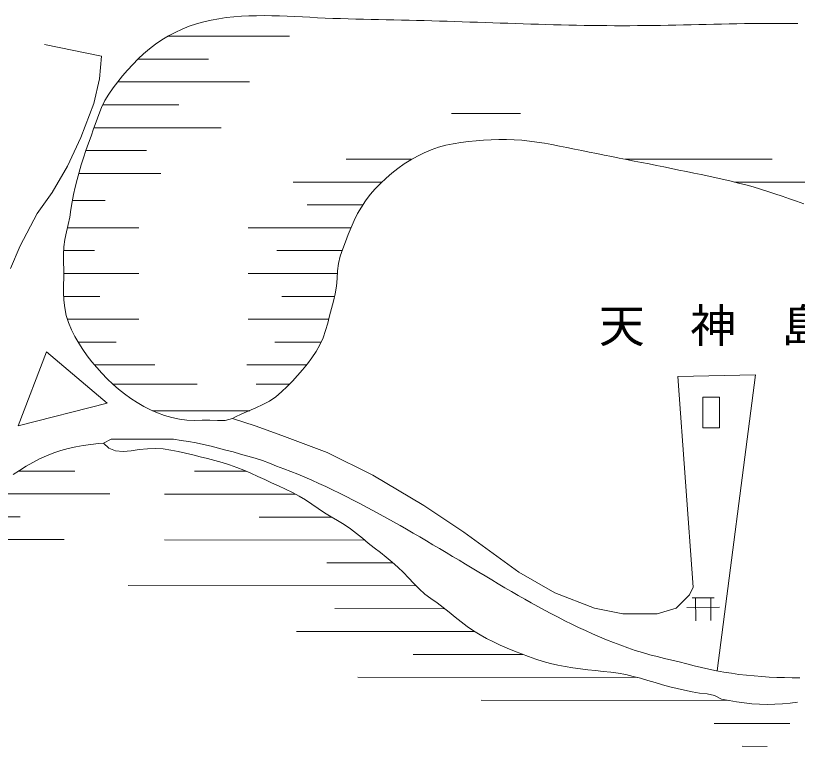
# Model space of a CAD drawing. Units: millimetres, scale not verified. Extents: x 12507 to 806206, y 16900 to 560559.
# Drawn here: x 273434 to 324748, y 171333 to 219273 of the extents above; entities that cross this region are included whole.
import ezdxf
from ezdxf.enums import TextEntityAlignment as Align

# ---------------------------------------------------------------- set-up
doc = ezdxf.new("R2010")
doc.units = ezdxf.units.MM
doc.header["$LTSCALE"] = 1000
doc.layers.add('1-0', color=3, linetype='Continuous', lineweight=13)
doc.layers.add('1-1', color=3, linetype='Continuous', lineweight=13)
doc.styles.add('ＭＳ ゴシック', font='')
doc.styles.get('ＭＳ ゴシック').set_extended_font_data('MS Gothic')

msp = doc.modelspace()

# ---------------------------------------------------------------- linework, layer by layer
at = {"layer": '1-0'}
for p, q in [((275340, 217371), (279074, 216625)), ((279074, 216625), (278950, 215131)), ((278950, 215131), (278576, 213513)), ((278576, 213513), (277705, 211273)), ((277705, 211273), (276834, 209406)), ((276834, 209406), (275838, 207663)), ((275838, 207663), (274842, 206294)), ((274842, 206294), (273722, 204178)), ((273722, 204178), (273100, 202685)), ((275465, 197208), (273598, 192354)), ((279448, 193847), (275465, 197208)), ((322009, 195716), (316912, 195590)), ((316912, 195590), (317907, 181774)), ((319485, 176280), (322009, 195716)), ((318533, 192225), (318533, 194241)), ((318533, 194241), (319646, 194241)), ((319646, 194241), (319646, 192225)), ((273598, 192354), (279448, 193847)), ((289156, 192354), (287662, 192852)), ((290898, 191732), (289156, 192354)), ((319646, 192225), (318533, 192225)), ((279696, 191483), (279199, 191234)), ((283804, 191483), (279696, 191483)), ((293886, 190611), (290898, 191732)), ((296873, 189118), (293886, 190611)), ((300233, 187126), (296873, 189118)), ((302847, 185384), (300233, 187126)), ((306457, 182770), (302847, 185384)), ((308821, 181401), (306457, 182770)), ((317907, 181774), (317659, 181276)), ((311435, 180405), (308821, 181401)), ((317659, 181276), (316787, 180405)), ((319287, 181084), (317849, 181078)), ((318078, 179576), (318071, 181078)), ((319073, 179580), (319066, 181083)), ((313302, 180032), (311435, 180405)), ((316787, 180405), (315543, 180032)), ((317499, 180452), (319637, 180462)), ((315543, 180032), (313302, 180032))]:
    msp.add_line(p, q, dxfattribs=at)
for points in [[(287662, 192852), (287185, 192710), (286686, 192708), (286180, 192735), (285678, 192728), (285179, 192714), (284682, 192727), (284188, 192790), (283698, 192900), (283216, 193044), (282745, 193216), (282286, 193415), (281839, 193639), (281406, 193890), (280987, 194164), (280583, 194460), (280192, 194775), (279816, 195106), (279452, 195452), (279102, 195810), (278766, 196181), (278445, 196563), (278137, 196958), (277846, 197364), (277574, 197784), (277323, 198219), (277099, 198669), (276908, 199134), (276759, 199611), (276660, 200100), (276607, 200597), (276587, 201099), (276585, 201601), (276589, 202101), (276589, 202601), (276580, 203101), (276570, 203602), (276589, 204100), (276659, 204593), (276765, 205082), (276881, 205571), (276985, 206061), (277068, 206555), (277144, 207049), (277232, 207541), (277343, 208028), (277469, 208512), (277605, 208994), (277745, 209475), (277890, 209953), (278045, 210428), (278211, 210899), (278384, 211368), (278556, 211838), (278722, 212312), (278891, 212785), (279076, 213250), (279289, 213700), (279543, 214128), (279829, 214539), (280137, 214936), (280456, 215324), (280782, 215704), (281120, 216074), (281470, 216430), (281836, 216770), (282218, 217093), (282616, 217397), (283030, 217680), (283459, 217940), (283902, 218176), (284357, 218387), (284823, 218573), (285299, 218735), (285782, 218872), (286270, 218985), (286762, 219073), (287257, 219142), (287753, 219195), (288250, 219232), (288749, 219257), (289248, 219270), (289748, 219273), (290248, 219268), (290749, 219255), (291251, 219237), (291753, 219214), (292254, 219189), (292756, 219163), (293258, 219138), (293759, 219114), (294260, 219094), (294761, 219076), (295261, 219061), (295761, 219048), (296261, 219037), (296761, 219026), (297260, 219016), (297759, 219007), (298258, 218997), (298758, 218986), (299257, 218975), (299756, 218962), (300255, 218948), (300754, 218934), (301253, 218919), (301752, 218903), (302251, 218887), (302751, 218870), (303250, 218854), (303749, 218837), (304248, 218820), (304748, 218802), (305247, 218785), (305747, 218769), (306246, 218752), (306746, 218736), (307245, 218721), (307745, 218706), (308245, 218692), (308745, 218679), (309245, 218666), (309745, 218655), (310246, 218645), (310746, 218636), (311247, 218628), (311747, 218622), (312248, 218617), (312749, 218614), (313250, 218613), (313752, 218613), (314253, 218616), (314755, 218620), (315257, 218627), (315758, 218634), (316260, 218644), (316763, 218654), (317265, 218665), (317767, 218676), (318269, 218688), (318771, 218700), (319273, 218711), (319775, 218722), (320277, 218732), (320779, 218742), (321281, 218749), (321782, 218756), (322284, 218760), (322785, 218763), (323286, 218763), (323786, 218761), (324287, 218755), (324787, 218747)], [(325164, 206920), (324694, 207092), (324223, 207262), (323752, 207428), (323279, 207589), (322804, 207745), (322327, 207893), (321848, 208033), (321366, 208166), (320882, 208292), (320397, 208411), (319910, 208526), (319422, 208636), (318933, 208742), (318443, 208845), (317952, 208947), (317462, 209047), (316972, 209146), (316481, 209246), (315991, 209344), (315501, 209443), (315011, 209541), (314521, 209639), (314030, 209736), (313540, 209834), (313050, 209931), (312560, 210029), (312070, 210126), (311579, 210223), (311089, 210321), (310599, 210419), (310108, 210517), (309618, 210615), (309127, 210714), (308636, 210810), (308144, 210900), (307650, 210980), (307155, 211044), (306658, 211093), (306158, 211125), (305658, 211141), (305157, 211143), (304656, 211131), (304154, 211105), (303654, 211067), (303154, 211016), (302656, 210953), (302161, 210873), (301672, 210770), (301190, 210638), (300717, 210475), (300255, 210282), (299804, 210061), (299365, 209813), (298939, 209543), (298526, 209252), (298129, 208941), (297749, 208614), (297385, 208270), (297040, 207908), (296714, 207528), (296410, 207129), (296129, 206714), (295876, 206282), (295653, 205836), (295455, 205378), (295271, 204912), (295087, 204444), (294903, 203976), (294740, 203502), (294626, 203019), (294572, 202523), (294545, 202022), (294503, 201523), (294416, 201032), (294296, 200547), (294165, 200062), (294040, 199576), (293917, 199090), (293779, 198610), (293611, 198140), (293403, 197686), (293159, 197248), (292885, 196827), (292588, 196423), (292273, 196035), (291942, 195659), (291600, 195294), (291250, 194939), (290888, 194592), (290508, 194265), (290097, 193984), (289655, 193751), (289197, 193546), (288737, 193344), (288281, 193138), (287828, 192929), (287662, 192852)], [(283804, 191483), (284298, 191406), (284792, 191326), (285283, 191236), (285773, 191135), (286260, 191023), (286746, 190902), (287229, 190776), (287712, 190645), (288194, 190512), (288676, 190377), (289155, 190235), (289630, 190078), (290098, 189904), (290565, 189725), (291034, 189550), (291502, 189374), (291966, 189189), (292427, 188994), (292884, 188792), (293339, 188585), (293793, 188373), (294244, 188157), (294693, 187938), (295141, 187715), (295587, 187488), (296031, 187259), (296474, 187026), (296915, 186790), (297355, 186552), (297793, 186311), (298230, 186067), (298666, 185822), (299101, 185574), (299534, 185324), (299966, 185073), (300398, 184820), (300828, 184565), (301258, 184310), (301687, 184053), (302116, 183796), (302545, 183539), (302973, 183281), (303401, 183024), (303830, 182766), (304259, 182510), (304688, 182253), (305118, 181998), (305549, 181744), (305981, 181491), (306414, 181240), (306848, 180992), (307283, 180746), (307720, 180503), (308160, 180264), (308601, 180029), (309044, 179798), (309490, 179573), (309939, 179352), (310390, 179137), (310844, 178927), (311301, 178722), (311759, 178522), (312221, 178327), (312685, 178140), (313153, 177961), (313623, 177790), (314097, 177630), (314574, 177482), (315055, 177346), (315539, 177221), (316025, 177103), (316512, 176987), (316998, 176868), (317483, 176747), (317968, 176625), (318454, 176506), (318941, 176394), (319430, 176292), (319922, 176202), (320416, 176124), (320911, 176057), (321409, 176000), (321907, 175953), (322406, 175914), (322906, 175883), (323406, 175860), (323906, 175844), (324406, 175835), (324907, 175832)], [(273283, 189162), (273698, 189442), (274123, 189708), (274560, 189956), (275008, 190186), (275466, 190395), (275933, 190581), (276409, 190744), (276891, 190882), (277379, 190994), (277871, 191080), (278367, 191146), (278864, 191201), (279199, 191234)], [(279199, 191234), (279562, 190902), (279994, 190729), (280483, 190686), (281010, 190726), (281554, 190801), (282095, 190863), (282617, 190876), (283123, 190843), (283615, 190774), (284100, 190679), (284581, 190569), (285063, 190454), (285549, 190338), (286035, 190219), (286520, 190093), (287001, 189955), (287477, 189801), (287947, 189631), (288411, 189446), (288871, 189251), (289328, 189047), (289783, 188838), (290238, 188628), (290694, 188418), (291149, 188208), (291600, 187990), (292041, 187756), (292468, 187499), (292883, 187221), (293295, 186937), (293712, 186660), (294140, 186400), (294572, 186148), (294998, 185887), (295407, 185602), (295804, 185299), (296194, 184985), (296584, 184669), (296978, 184359), (297374, 184052), (297767, 183743), (298153, 183426), (298528, 183096), (298887, 182747), (299232, 182383), (299574, 182016), (299925, 181659), (300295, 181327), (300694, 181027), (301106, 180742), (301508, 180444), (301897, 180130), (302283, 179812), (302675, 179501), (303078, 179203), (303491, 178920), (303916, 178655), (304350, 178408), (304796, 178181), (305249, 177971), (305708, 177772), (306171, 177580), (306637, 177394), (307106, 177218), (307578, 177053), (308055, 176904), (308537, 176773), (309023, 176662), (309513, 176567), (310007, 176487), (310504, 176419), (311001, 176359), (311500, 176304), (311999, 176252), (312496, 176195), (312991, 176126), (313482, 176038), (313969, 175926), (314452, 175796), (314933, 175657), (315414, 175516), (315895, 175379), (316378, 175248), (316862, 175125), (317348, 175010), (317836, 174909), (318331, 174829), (318832, 174772), (319317, 174665), (319763, 174437), (319774, 174431)], [(319774, 174431), (320264, 174331), (320758, 174245), (321256, 174178), (321757, 174129), (322259, 174099), (322763, 174088), (323267, 174097), (323770, 174125), (324270, 174174), (324767, 174243)]]:
    msp.add_lwpolyline(points, dxfattribs=at)
at = {"layer": '1-1', "color": 4}
for p, q in [((283420, 217921), (291422, 217921)), ((281455, 216421), (286104, 216421)), ((280120, 214921), (288796, 214921)), ((279142, 213421), (284150, 213421)), ((306572, 212856), (302049, 212856)), ((278579, 211921), (286927, 211921)), ((278048, 210421), (282030, 210421)), ((295135, 209856), (299429, 209856)), ((323098, 209856), (313454, 209856)), ((277590, 208921), (282965, 208921)), ((297465, 208356), (291656, 208356)), ((320623, 208356), (327316, 208356)), ((277167, 207138), (279320, 207138)), ((292569, 206856), (296220, 206856)), ((281523, 205355), (276833, 205355)), ((295451, 205356), (288699, 205355)), ((276579, 203855), (278609, 203855)), ((290569, 203856), (294863, 203856)), ((281523, 202355), (276586, 202355)), ((294554, 202356), (288699, 202356)), ((276600, 200855), (278957, 200855)), ((290916, 200856), (294370, 200856)), ((281523, 199355), (276840, 199355)), ((293981, 199356), (288699, 199355)), ((277535, 197855), (280044, 197855)), ((290438, 197856), (293465, 197856)), ((282567, 196355), (278626, 196355)), ((288797, 196355), (288612, 196355)), ((292535, 196356), (288699, 196355)), ((279820, 195101), (285350, 195101)), ((289220, 195101), (291414, 195101)), ((288797, 193355), (282416, 193355)), ((273632, 189398), (277329, 189393)), ((285165, 189383), (288570, 189378)), ((271453, 187901), (279627, 187890)), ((283206, 187885), (291809, 187874)), ((269359, 186404), (273726, 186398)), ((289422, 186377), (294187, 186371)), ((267757, 184906), (276628, 184894)), ((283202, 184885), (296345, 184868)), ((293872, 183371), (298222, 183366)), ((280812, 181888), (299724, 181864)), ((294380, 180371), (301610, 180361)), ((291865, 178874), (303583, 178859)), ((299532, 177364), (306747, 177354)), ((295904, 175869), (314279, 175844)), ((303991, 174358), (320259, 174337)), ((319284, 172838), (324260, 172831)), ((321126, 171335), (322760, 171333))]:
    msp.add_line(p, q, dxfattribs=at)

# ---------------------------------------------------------------- texts
at = {"layer": '1-0', "style": 'ＭＳ ゴシック'}
msp.add_text('天\u3000神\u3000島', height=2199, dxfattribs=at).set_placement((311722, 197173), align=Align.BOTTOM_LEFT)

doc.saveas('drawing.dxf')
